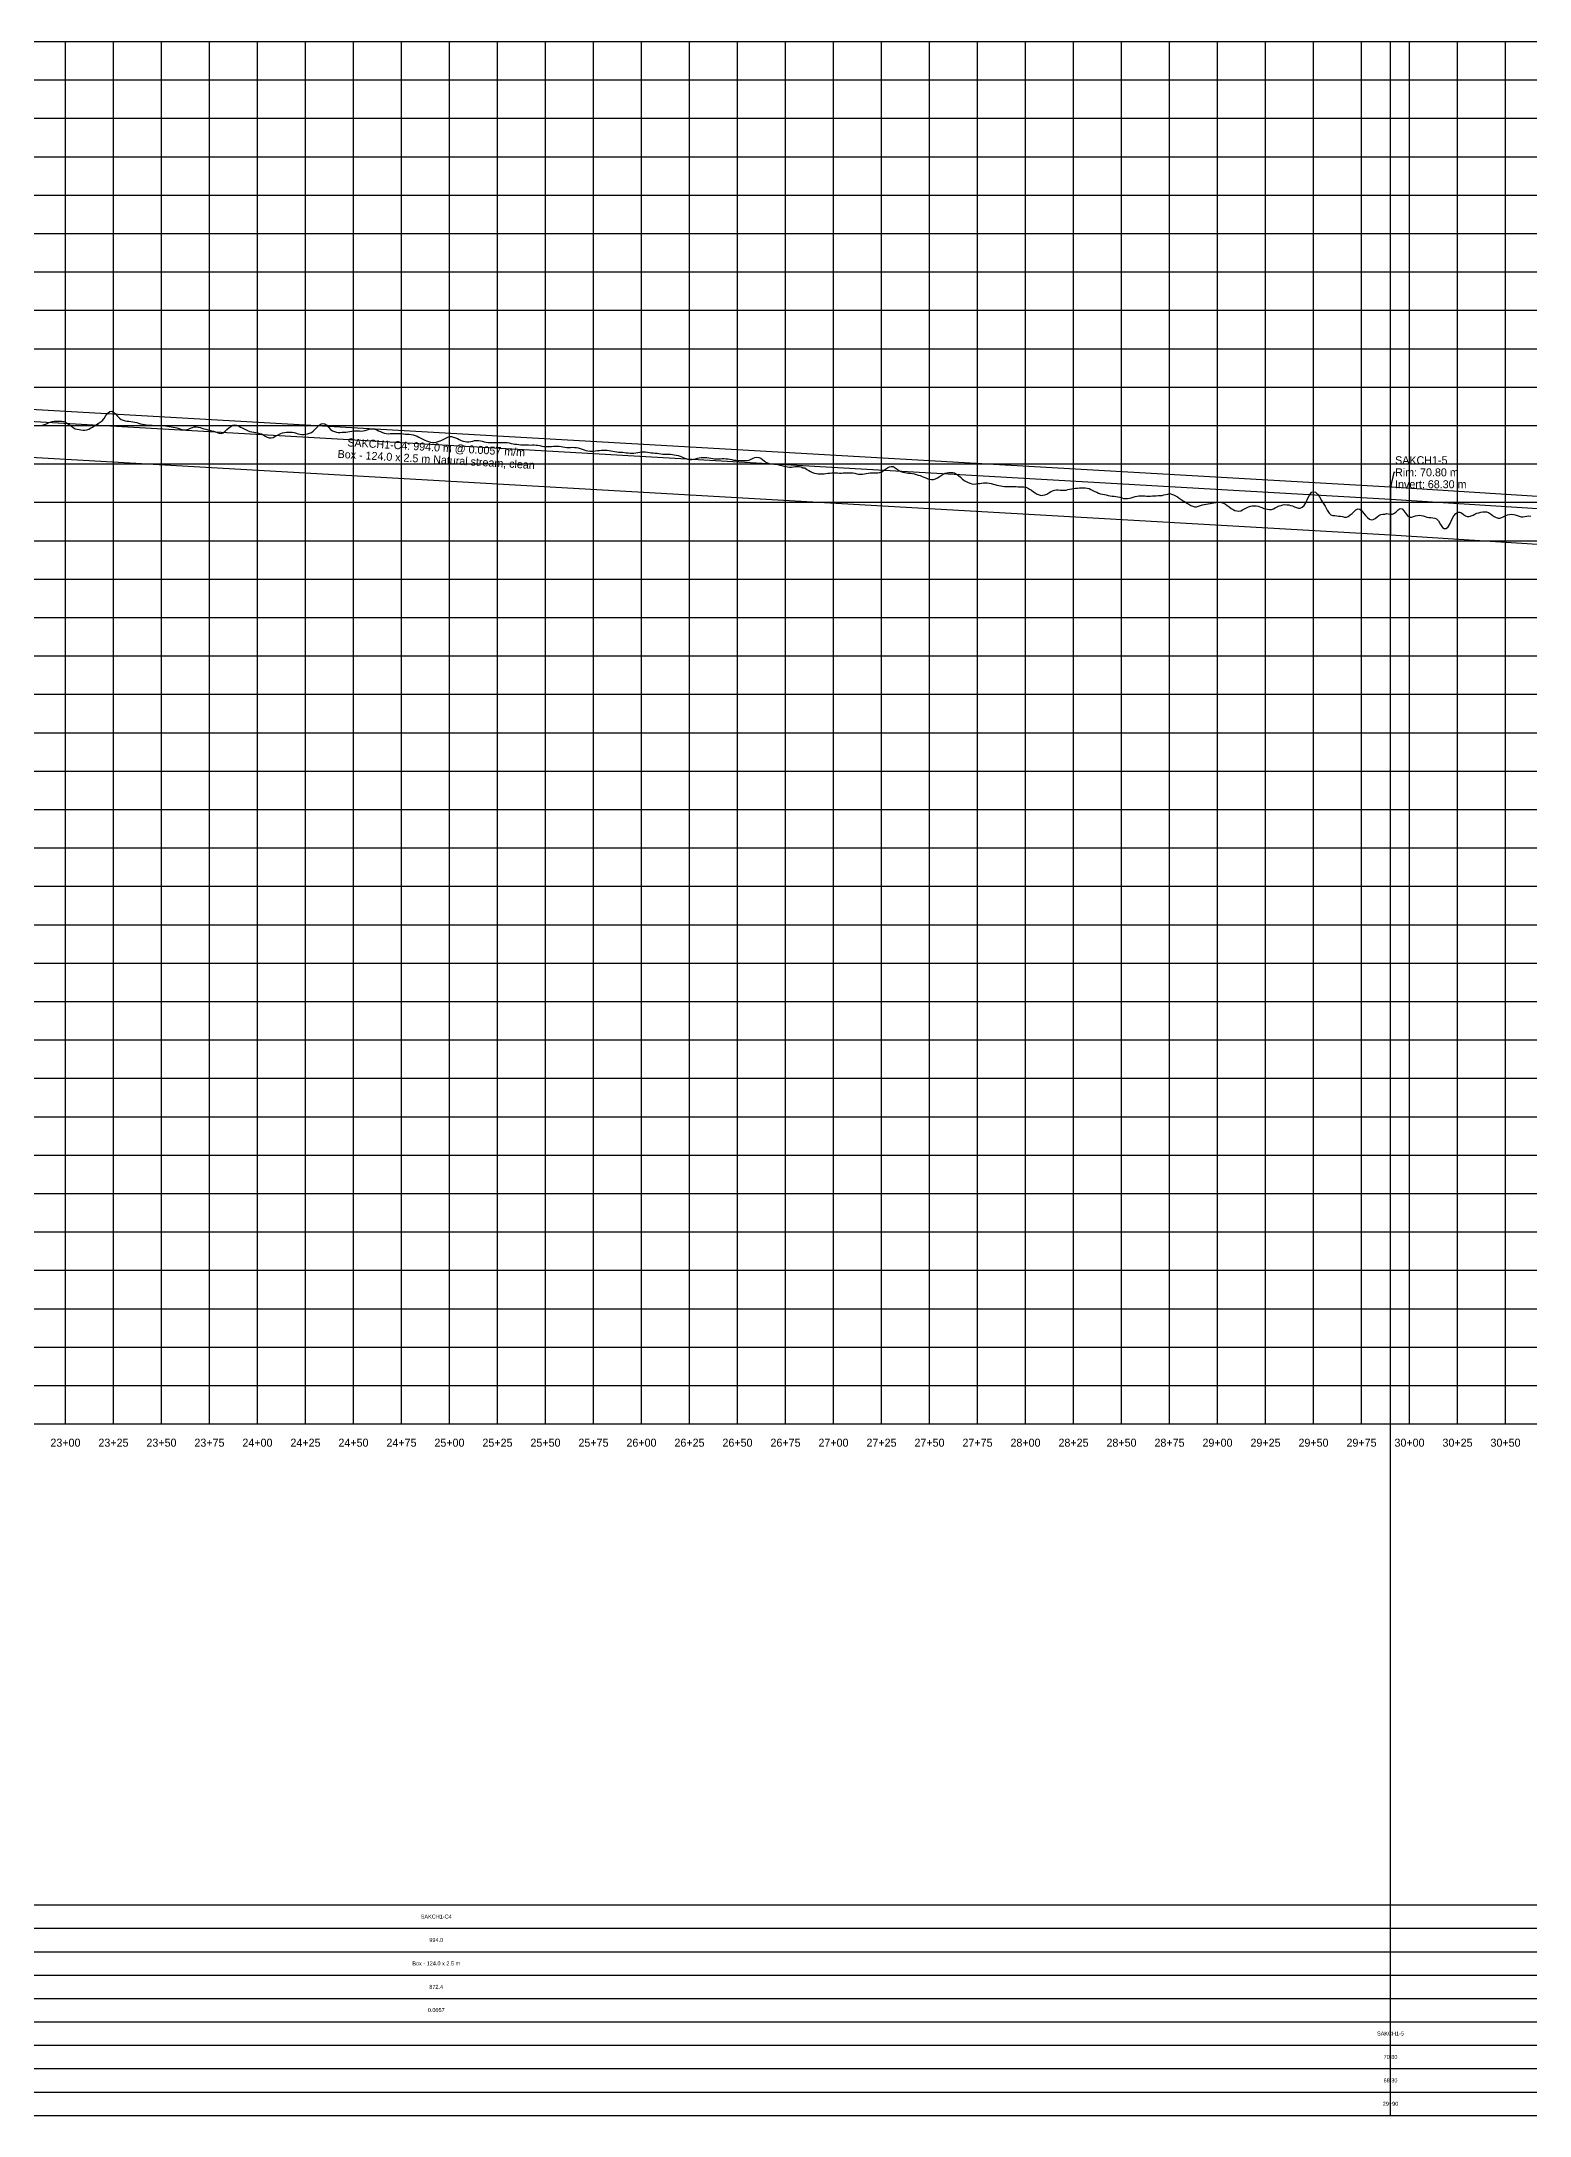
# Model space of a CAD drawing. Extents: x -64 to 12506, y -140 to 942.
# Drawn here: x 2288 to 3062, y -140 to 940 of the extents above; entities that cross this region are included whole.
import ezdxf
from ezdxf.enums import TextEntityAlignment as Align

# ---------------------------------------------------------------- set-up
doc = ezdxf.new("R2010")
doc.units = 0
for name, color, linetype in [('Annotation', 7, 'Continuous'), ('Annotation_Table', 254, 'Continuous'), ('Crown', 7, 'Continuous'), ('Grid', 254, 'Continuous'), ('Grid_Text', 7, 'Continuous'), ('Ground_Elevation', 3, 'Continuous'), ('Hydraulic_Grade', 5, 'Continuous'), ('Invert', 7, 'Continuous'), ('Structure', 7, 'Continuous')]:
    doc.layers.add(name, color=color, linetype=linetype)

msp = doc.modelspace()

# ---------------------------------------------------------------- linework, layer by layer
at = {"layer": 'Annotation', "color": 0}
msp.add_lwpolyline([(2992.5, 715.6), (2991.8, 715.6), (2990.1, 708)], dxfattribs=at)
msp.add_lwpolyline([(2990.1, 708), (2989.9, 709), (2990.6, 708.8)], close=True, dxfattribs=at)
at = {"layer": 'Annotation_Table', "color": 254}
for points in [[(2990.1, -140.2), (2990.1, 940)], [(-25, -30.5), (12475, -30.5)], [(-25, -42.7), (12475, -42.7)], [(-25, -54.9), (12475, -54.9)], [(-25, -67.1), (12475, -67.1)], [(-25, -79.2), (12475, -79.2)], [(-25, -91.4), (12475, -91.4)], [(-25, -103.6), (12475, -103.6)], [(-25, -115.8), (12475, -115.8)], [(-25, -128), (12475, -128)], [(-25, -140.2), (12475, -140.2)]]:
    msp.add_lwpolyline(points, dxfattribs=at)
at = {"layer": 'Crown', "color": 0}
for points in [[(1996.1, 764.8), (2990.1, 708)], [(2990.1, 708), (2990.1, 708)], [(2990.1, 708), (4295.1, 625.3)]]:
    msp.add_lwpolyline(points, dxfattribs=at)
at = {"layer": 'Grid', "color": 254}
for points in [[(-25, 940), (12475, 940)], [(2300, 220), (2300, 940)], [(2325, 220), (2325, 940)], [(2350, 220), (2350, 940)], [(2375, 220), (2375, 940)], [(2400, 220), (2400, 940)], [(2425, 220), (2425, 940)], [(2450, 220), (2450, 940)], [(2475, 220), (2475, 940)], [(2500, 220), (2500, 940)], [(2525, 220), (2525, 940)], [(2550, 220), (2550, 940)], [(2575, 220), (2575, 940)], [(2600, 220), (2600, 940)], [(2625, 220), (2625, 940)], [(2650, 220), (2650, 940)], [(2675, 220), (2675, 940)], [(2700, 220), (2700, 940)], [(2725, 220), (2725, 940)], [(2750, 220), (2750, 940)], [(2775, 220), (2775, 940)], [(2800, 220), (2800, 940)], [(2825, 220), (2825, 940)], [(2850, 220), (2850, 940)], [(2875, 220), (2875, 940)], [(2900, 220), (2900, 940)], [(2925, 220), (2925, 940)], [(2950, 220), (2950, 940)], [(2975, 220), (2975, 940)], [(3000, 220), (3000, 940)], [(3025, 220), (3025, 940)], [(3050, 220), (3050, 940)], [(-25, 920), (12475, 920)], [(-25, 900), (12475, 900)], [(-25, 880), (12475, 880)], [(-25, 860), (12475, 860)], [(-25, 840), (12475, 840)], [(-25, 820), (12475, 820)], [(-25, 800), (12475, 800)], [(-25, 780), (12475, 780)], [(-25, 760), (12475, 760)], [(-25, 740), (12475, 740)], [(-25, 720), (12475, 720)], [(-25, 700), (12475, 700)], [(-25, 680), (12475, 680)], [(-25, 660), (12475, 660)], [(-25, 640), (12475, 640)], [(-25, 620), (12475, 620)], [(-25, 600), (12475, 600)], [(-25, 580), (12475, 580)], [(-25, 560), (12475, 560)], [(-25, 540), (12475, 540)], [(-25, 520), (12475, 520)], [(-25, 500), (12475, 500)], [(-25, 480), (12475, 480)], [(-25, 460), (12475, 460)], [(-25, 440), (12475, 440)], [(-25, 420), (12475, 420)], [(-25, 400), (12475, 400)], [(-25, 380), (12475, 380)], [(-25, 360), (12475, 360)], [(-25, 340), (12475, 340)], [(-25, 320), (12475, 320)], [(-25, 300), (12475, 300)], [(-25, 280), (12475, 280)], [(-25, 260), (12475, 260)], [(-25, 240), (12475, 240)], [(-25, 220), (12475, 220)]]:
    msp.add_lwpolyline(points, dxfattribs=at)
at = {"layer": 'Ground_Elevation', "color": 3}
msp.add_lwpolyline([(2287.1, 740), (2288.1, 740.2), (2289.1, 740.5), (2290.1, 740.9), (2291.1, 741.4), (2292.1, 741.8), (2293.1, 742.1), (2294.1, 742.2), (2295.1, 742.2), (2296.1, 742.2), (2297.1, 742.3), (2298.1, 742.2), (2299.1, 742), (2300.1, 741.7), (2301.1, 741.1), (2302.1, 740.4), (2303.1, 739.6), (2304.1, 738.9), (2305.1, 738.3), (2306.1, 738.1), (2307.1, 737.9), (2308.1, 737.8), (2309.1, 737.6), (2310.1, 737.6), (2311.1, 737.7), (2312.1, 738.1), (2313.1, 738.6), (2314.1, 739.2), (2315.1, 739.9), (2316.1, 740.5), (2317.1, 741), (2318.1, 741.7), (2319.1, 742.5), (2320.1, 743.7), (2321.1, 745.2), (2322.1, 746.4), (2323.1, 747.2), (2324.1, 747.4), (2325.1, 747), (2326.1, 746.1), (2327.1, 744.9), (2328.1, 743.8), (2329.1, 743.1), (2330.1, 742.7), (2331.1, 742.5), (2332.1, 742.3), (2333.1, 742.2), (2334.1, 742.1), (2335.1, 741.9), (2336.1, 741.7), (2337.1, 741.5), (2338.1, 741.2), (2339.1, 740.9), (2340.1, 740.7), (2341.1, 740.5), (2342.1, 740.3), (2343.1, 740.2), (2344.1, 740.1), (2345.1, 740.1), (2346.1, 740), (2347.1, 740), (2348.1, 740), (2349.1, 740), (2350.1, 740), (2351.1, 740), (2352.1, 739.8), (2353.1, 739.6), (2354.1, 739.5), (2355.1, 739.3), (2356.1, 739.2), (2357.1, 739), (2358.1, 738.7), (2359.1, 738.4), (2360.1, 738.1), (2361.1, 737.8), (2362.1, 737.8), (2363.1, 737.8), (2364.1, 738.1), (2365.1, 738.6), (2366.1, 739), (2367.1, 739.3), (2368.1, 739.3), (2369.1, 739.2), (2370.1, 739), (2371.1, 738.6), (2372.1, 738.3), (2373.1, 738), (2374.1, 737.7), (2375.1, 737.5), (2376.1, 737.3), (2377.1, 737.1), (2378.1, 736.7), (2379.1, 736.3), (2380.1, 736), (2381.1, 735.9), (2382.1, 736.2), (2383.1, 737), (2384.1, 737.9), (2385.1, 738.8), (2386.1, 739.5), (2387.1, 740.1), (2388.1, 740.3), (2389.1, 740.2), (2390.1, 739.8), (2391.1, 739.2), (2392.1, 738.8), (2393.1, 738.3), (2394.1, 737.8), (2395.1, 737.3), (2396.1, 736.9), (2397.1, 736.7), (2398.1, 736.5), (2399.1, 736.4), (2400.1, 736.2), (2401.1, 735.9), (2402.1, 735.6), (2403.1, 735.1), (2404.1, 734.5), (2405.1, 734), (2406.1, 733.6), (2407.1, 733.6), (2408.1, 733.8), (2409.1, 734.3), (2410.1, 734.8), (2411.1, 735.3), (2412.1, 735.8), (2413.1, 736.1), (2414.1, 736.4), (2415.1, 736.5), (2416.1, 736.6), (2417.1, 736.6), (2418.1, 736.5), (2419.1, 736.3), (2420.1, 736), (2421.1, 735.7), (2422.1, 735.4), (2423.1, 735.3), (2424.1, 735.3), (2425.1, 735.4), (2426.1, 735.7), (2427.1, 736), (2428.1, 736.4), (2429.1, 737), (2430.1, 738), (2431.1, 739.2), (2432.1, 740.2), (2433.1, 740.8), (2434.1, 741.1), (2435.1, 740.8), (2436.1, 740.1), (2437.1, 739), (2438.1, 737.9), (2439.1, 737.2), (2440.1, 736.8), (2441.1, 736.5), (2442.1, 736.4), (2443.1, 736.4), (2444.1, 736.5), (2445.1, 736.5), (2446.1, 736.6), (2447.1, 736.7), (2448.1, 736.9), (2449.1, 737.1), (2450.1, 737.3), (2451.1, 737.3), (2452.1, 737.3), (2453.1, 737.2), (2454.1, 737.1), (2455.1, 737.2), (2456.1, 737.4), (2457.1, 737.7), (2458.1, 738), (2459.1, 738.2), (2460.1, 738.2), (2461.1, 738.1), (2462.1, 737.8), (2463.1, 737.3), (2464.1, 736.8), (2465.1, 736.3), (2466.1, 736), (2467.1, 735.8), (2468.1, 735.7), (2469.1, 735.8), (2470.1, 735.9), (2471.1, 735.9), (2472.1, 735.9), (2473.1, 735.9), (2474.1, 735.8), (2475.1, 735.8), (2476.1, 735.6), (2477.1, 735.5), (2478.1, 735.5), (2479.1, 735.4), (2480.1, 735.3), (2481.1, 735.1), (2482.1, 734.8), (2483.1, 734.4), (2484.1, 734), (2485.1, 733.4), (2486.1, 732.9), (2487.1, 732.4), (2488.1, 732), (2489.1, 731.6), (2490.1, 731.3), (2491.1, 731.1), (2492.1, 731.2), (2493.1, 731.4), (2494.1, 731.7), (2495.1, 732), (2496.1, 732.4), (2497.1, 732.8), (2498.1, 733.4), (2499.1, 733.9), (2500.1, 734.2), (2501.1, 734.2), (2502.1, 733.9), (2503.1, 733.6), (2504.1, 733.2), (2505.1, 732.7), (2506.1, 732.2), (2507.1, 731.8), (2508.1, 731.6), (2509.1, 731.5), (2510.1, 731.5), (2511.1, 731.7), (2512.1, 731.9), (2513.1, 732.1), (2514.1, 732.2), (2515.1, 732.2), (2516.1, 732), (2517.1, 731.8), (2518.1, 731.5), (2519.1, 731.3), (2520.1, 731.1), (2521.1, 731.1), (2522.1, 731.1), (2523.1, 731.1), (2524.1, 731.1), (2525.1, 731.1), (2526.1, 731.1), (2527.1, 731.1), (2528.1, 731.1), (2529.1, 731.1), (2530.1, 731.1), (2531.1, 730.9), (2532.1, 730.7), (2533.1, 730.5), (2534.1, 730.3), (2535.1, 730.2), (2536.1, 730.1), (2537.1, 730), (2538.1, 730), (2539.1, 730), (2540.1, 729.9), (2541.1, 729.9), (2542.1, 729.8), (2543.1, 729.9), (2544.1, 729.9), (2545.1, 729.8), (2546.1, 729.7), (2547.1, 729.5), (2548.1, 729.3), (2549.1, 729.1), (2550.1, 729), (2551.1, 729), (2552.1, 729), (2553.1, 729.1), (2554.1, 729.2), (2555.1, 729.2), (2556.1, 729.2), (2557.1, 729.2), (2558.1, 729), (2559.1, 728.9), (2560.1, 728.7), (2561.1, 728.6), (2562.1, 728.6), (2563.1, 728.6), (2564.1, 728.7), (2565.1, 728.6), (2566.1, 728.6), (2567.1, 728.4), (2568.1, 728.1), (2569.1, 727.7), (2570.1, 727.3), (2571.1, 727), (2572.1, 726.8), (2573.1, 726.7), (2574.1, 726.6), (2575.1, 726.7), (2576.1, 726.8), (2577.1, 726.9), (2578.1, 727), (2579.1, 727.1), (2580.1, 727.1), (2581.1, 727.1), (2582.1, 727.1), (2583.1, 727), (2584.1, 726.8), (2585.1, 726.6), (2586.1, 726.4), (2587.1, 726.2), (2588.1, 726.1), (2589.1, 726.1), (2590.1, 726.1), (2591.1, 725.9), (2592.1, 725.8), (2593.1, 725.7), (2594.1, 725.6), (2595.1, 725.5), (2596.1, 725.5), (2597.1, 725.7), (2598.1, 725.9), (2599.1, 726.1), (2600.1, 726.2), (2601.1, 726.2), (2602.1, 726.2), (2603.1, 726.1), (2604.1, 725.9), (2605.1, 725.8), (2606.1, 725.7), (2607.1, 725.6), (2608.1, 725.5), (2609.1, 725.4), (2610.1, 725.3), (2611.1, 725.1), (2612.1, 725), (2613.1, 725), (2614.1, 725), (2615.1, 725), (2616.1, 724.9), (2617.1, 724.8), (2618.1, 724.6), (2619.1, 724.3), (2620.1, 724), (2621.1, 723.6), (2622.1, 723.2), (2623.1, 722.8), (2624.1, 722.5), (2625.1, 722.3), (2626.1, 722.3), (2627.1, 722.4), (2628.1, 722.7), (2629.1, 723), (2630.1, 723.2), (2631.1, 723.4), (2632.1, 723.4), (2633.1, 723.4), (2634.1, 723.3), (2635.1, 723.1), (2636.1, 723), (2637.1, 722.8), (2638.1, 722.7), (2639.1, 722.6), (2640.1, 722.6), (2641.1, 722.7), (2642.1, 722.8), (2643.1, 722.8), (2644.1, 722.7), (2645.1, 722.6), (2646.1, 722.4), (2647.1, 722.2), (2648.1, 722), (2649.1, 721.9), (2650.1, 721.8), (2651.1, 721.7), (2652.1, 721.7), (2653.1, 721.8), (2654.1, 721.8), (2655.1, 721.8), (2656.1, 722), (2657.1, 722.5), (2658.1, 723), (2659.1, 723.4), (2660.1, 723.5), (2661.1, 723.4), (2662.1, 723), (2663.1, 722.3), (2664.1, 721.5), (2665.1, 720.8), (2666.1, 720.3), (2667.1, 720.1), (2668.1, 720), (2669.1, 719.9), (2670.1, 719.8), (2671.1, 719.6), (2672.1, 719.4), (2673.1, 719.1), (2674.1, 718.8), (2675.1, 718.6), (2676.1, 718.4), (2677.1, 718.3), (2678.1, 718.3), (2679.1, 718.5), (2680.1, 718.6), (2681.1, 718.6), (2682.1, 718.6), (2683.1, 718.4), (2684.1, 718), (2685.1, 718), (2686.1, 717), (2687.1, 716.5), (2688.1, 716), (2689.1, 715.5), (2690.1, 715.2), (2691.1, 715), (2692.1, 714.9), (2693.1, 714.8), (2694.1, 714.9), (2695.1, 714.9), (2696.1, 715), (2697.1, 715.2), (2698.1, 715.2), (2699.1, 715.3), (2700.1, 715.3), (2701.1, 715.3), (2702.1, 715.3), (2703.1, 715.2), (2704.1, 715.2), (2705.1, 715.3), (2706.1, 715.3), (2707.1, 715.4), (2708.1, 715.4), (2709.1, 715.3), (2710.1, 715.3), (2711.1, 715.1), (2712.1, 714.9), (2713.1, 714.7), (2714.1, 714.6), (2715.1, 714.7), (2716.1, 714.8), (2717.1, 715), (2718.1, 715.2), (2719.1, 715.3), (2720.1, 715.4), (2721.1, 715.4), (2722.1, 715.3), (2723.1, 715.3), (2724.1, 715.5), (2725.1, 715.9), (2726.1, 716.6), (2727.1, 717.3), (2728.1, 718), (2729.1, 718.5), (2730.1, 718.7), (2731.1, 718.6), (2732.1, 718), (2733.1, 717.3), (2734.1, 716.6), (2735.1, 716.1), (2736.1, 715.7), (2737.1, 715.5), (2738.1, 715.3), (2739.1, 715.2), (2740.1, 715.2), (2741.1, 715), (2742.1, 714.8), (2743.1, 714.5), (2744.1, 714.2), (2745.1, 713.9), (2746.1, 713.5), (2747.1, 713.1), (2748.1, 712.7), (2749.1, 712.3), (2750.1, 712), (2751.1, 711.8), (2752.1, 711.9), (2753.1, 712.2), (2754.1, 712.7), (2755.1, 713.3), (2756.1, 714), (2757.1, 714.7), (2758.1, 715.1), (2759.1, 715.3), (2760.1, 715.5), (2761.1, 715.6), (2762.1, 715.6), (2763.1, 715.3), (2764.1, 714.7), (2765.1, 713.9), (2766.1, 713), (2767.1, 712.2), (2768.1, 711.4), (2769.1, 710.8), (2770.1, 710.3), (2771.1, 709.9), (2772.1, 709.6), (2773.1, 709.5), (2774.1, 709.6), (2775.1, 709.7), (2776.1, 709.8), (2777.1, 710), (2778.1, 710.2), (2779.1, 710.2), (2780.1, 710.1), (2781.1, 709.9), (2782.1, 709.7), (2783.1, 709.4), (2784.1, 709.2), (2785.1, 709), (2786.1, 708.8), (2787.1, 708.6), (2788.1, 708.4), (2789.1, 708.3), (2790.1, 708.3), (2791.1, 708.3), (2792.1, 708.3), (2793.1, 708.3), (2794.1, 708.3), (2795.1, 708.2), (2796.1, 708.1), (2797.1, 708.1), (2798.1, 708.1), (2799.1, 708), (2800.1, 707.8), (2801.1, 707.5), (2802.1, 706.9), (2803.1, 706.3), (2804.1, 705.5), (2805.1, 704.9), (2806.1, 704.3), (2807.1, 703.8), (2808.1, 703.6), (2809.1, 703.7), (2810.1, 703.9), (2811.1, 704.3), (2812.1, 704.9), (2813.1, 705.5), (2814.1, 706), (2815.1, 706.4), (2816.1, 706.5), (2817.1, 706.5), (2818.1, 706.3), (2819.1, 706.3), (2820.1, 706.3), (2821.1, 706.4), (2822.1, 706.6), (2823.1, 706.8), (2824.1, 707), (2825.1, 707.2), (2826.1, 707.3), (2827.1, 707.4), (2828.1, 707.5), (2829.1, 707.5), (2830.1, 707.5), (2831.1, 707.5), (2832.1, 707.4), (2833.1, 707.1), (2834.1, 706.7), (2835.1, 706.2), (2836.1, 705.7), (2837.1, 705.2), (2838.1, 704.8), (2839.1, 704.4), (2840.1, 704.2), (2841.1, 704), (2842.1, 703.8), (2843.1, 703.6), (2844.1, 703.4), (2845.1, 703.2), (2846.1, 703.2), (2847.1, 703.1), (2848.1, 702.9), (2849.1, 702.6), (2850.1, 702.3), (2851.1, 702), (2852.1, 701.9), (2853.1, 701.9), (2854.1, 702.1), (2855.1, 702.4), (2856.1, 702.7), (2857.1, 703), (2858.1, 703.2), (2859.1, 703.4), (2860.1, 703.4), (2861.1, 703.4), (2862.1, 703.3), (2863.1, 703.2), (2864.1, 703.2), (2865.1, 703.2), (2866.1, 703.3), (2867.1, 703.3), (2868.1, 703.4), (2869.1, 703.5), (2870.1, 703.5), (2871.1, 703.6), (2872.1, 703.8), (2873.1, 704.1), (2874.1, 704.3), (2875.1, 704.5), (2876.1, 704.3), (2877.1, 703.9), (2878.1, 703.4), (2879.1, 702.8), (2880.1, 702.1), (2881.1, 701.4), (2882.1, 700.8), (2883.1, 700.2), (2884.1, 699.6), (2885.1, 699), (2886.1, 698.4), (2887.1, 697.9), (2888.1, 697.7), (2889.1, 697.7), (2890.1, 698), (2891.1, 698.3), (2892.1, 698.6), (2893.1, 698.8), (2894.1, 699.1), (2895.1, 699.2), (2896.1, 699.4), (2897.1, 699.5), (2898.1, 699.7), (2899.1, 699.9), (2900.1, 700), (2901.1, 700), (2902.1, 699.9), (2903.1, 699.6), (2904.1, 699.1), (2905.1, 698.4), (2906.1, 697.6), (2907.1, 696.8), (2908.1, 696.2), (2909.1, 695.7), (2910.1, 695.5), (2911.1, 695.4), (2912.1, 695.6), (2913.1, 696), (2914.1, 696.6), (2915.1, 697.1), (2916.1, 697.6), (2917.1, 697.9), (2918.1, 698.1), (2919.1, 698.2), (2920.1, 698.1), (2921.1, 697.9), (2922.1, 697.6), (2923.1, 697.2), (2924.1, 696.8), (2925.1, 696.6), (2926.1, 696.4), (2927.1, 696.3), (2928.1, 696.3), (2929.1, 696.6), (2930.1, 697.1), (2931.1, 697.7), (2932.1, 698.2), (2933.1, 698.4), (2934.1, 698.6), (2935.1, 698.8), (2936.1, 698.7), (2937.1, 698.6), (2938.1, 698.4), (2939.1, 698.1), (2940.1, 697.7), (2941.1, 697.2), (2942.1, 696.9), (2943.1, 696.9), (2944.1, 697.4), (2945.1, 698.4), (2946.1, 700.1), (2947.1, 702.1), (2948.1, 704.1), (2949.1, 705.2), (2950.1, 705.5), (2951.1, 705.3), (2952.1, 704.3), (2953.1, 702.8), (2954.1, 701), (2955.1, 699.5), (2956.1, 697.9), (2957.1, 695.9), (2958.1, 694.3), (2959.1, 693.5), (2960.1, 693.2), (2961.1, 693.1), (2962.1, 692.9), (2963.1, 692.8), (2964.1, 692.7), (2965.1, 692.6), (2966.1, 692.3), (2967.1, 692.2), (2968.1, 692.6), (2969.1, 693.4), (2970.1, 694.2), (2971.1, 695.2), (2972.1, 696.1), (2973.1, 696.6), (2974.1, 696.4), (2975.1, 695.6), (2976.1, 694.3), (2977.1, 693.1), (2978.1, 692), (2979.1, 691.2), (2980.1, 690.9), (2981.1, 691), (2982.1, 691.6), (2983.1, 692.4), (2984.1, 693.2), (2985.1, 693.6), (2986.1, 693.9), (2987.1, 693.9), (2988.1, 694.1), (2989.1, 694), (2990.1, 693.9), (2991.1, 693.9), (2992.1, 694.3), (2993.1, 695), (2994.1, 696), (2995.1, 696.7), (2996.1, 696.6), (2997.1, 695.6), (2998.1, 694.2), (2999.1, 692.8), (3000.1, 692.2), (3001.1, 692.2), (3002.1, 692.6), (3003.1, 693), (3004.1, 693.2), (3005.1, 693.3), (3006.1, 693.2), (3007.1, 692.9), (3008.1, 692.6), (3009.1, 692.3), (3010.1, 692.1), (3011.1, 692), (3012.1, 691.9), (3013.1, 691.8), (3014.1, 691.3), (3015.1, 690.3), (3016.1, 688.5), (3017.1, 686.9), (3018.1, 686.3), (3019.1, 686.4), (3020.1, 687.3), (3021.1, 689), (3022.1, 691.1), (3023.1, 693), (3024.1, 694.2), (3025.1, 694.8), (3026.1, 694.8), (3027.1, 694.5), (3028.1, 693.7), (3029.1, 693), (3030.1, 692.6), (3031.1, 692.6), (3032.1, 692.9), (3033.1, 693.3), (3034.1, 693.9), (3035.1, 694.3), (3036.1, 694.5), (3037.1, 694.8), (3038.1, 695), (3039.1, 695.1), (3040.1, 695), (3041.1, 694.6), (3042.1, 694), (3043.1, 693.3), (3044.1, 692.6), (3045.1, 692.1), (3046.1, 691.8), (3047.1, 691.8), (3048.1, 692.1), (3049.1, 692.6), (3050.1, 693.1), (3051.1, 693.5), (3052.1, 693.7), (3053.1, 693.8), (3054.1, 693.7), (3055.1, 693.5), (3056.1, 693.1), (3057.1, 692.7), (3058.1, 692.5), (3059.1, 692.5), (3060.1, 692.6), (3061.1, 692.8), (3062.1, 692.9), (3063.1, 692.8)], dxfattribs=at)
at = {"layer": 'Hydraulic_Grade', "color": 5}
for points in [[(1996.1, 758.6), (2990.1, 701.7)], [(2990.1, 701.7), (2990.1, 701.7)], [(2990.1, 701.7), (4295.1, 619)]]:
    msp.add_lwpolyline(points, dxfattribs=at)
at = {"layer": 'Invert', "color": 0}
for points in [[(1996.1, 739.8), (2990.1, 683)], [(2990.1, 683), (2990.1, 683)], [(2990.1, 683), (4295.1, 600.3)]]:
    msp.add_lwpolyline(points, dxfattribs=at)
at = {"layer": 'Structure', "color": 0}
msp.add_lwpolyline([(2990.1, 708), (2990.1, 683)], dxfattribs=at)
msp.add_lwpolyline([(2990.1, 708), (2990.1, 683)], dxfattribs=at)

# ---------------------------------------------------------------- texts
at = {"layer": 'Annotation', "color": 0}
for s, p in [('Box - 124.0 x 2.5 m Natural stream, clean', (2493.1, 722.3)), ('SAKCH1-C4: 994.0 m @ 0.0057 m/m', (2493.1, 728.6))]:
    msp.add_text(s, height=4.167, rotation=356.7272, dxfattribs=at).set_placement(p, align=Align.MIDDLE_CENTER)
for s, height, p in [('SAKCH1-5', 4.17, (2992.5, 721.9)), ('Rim: 70.80 m', 4.167, (2992.5, 715.6)), ('Invert: 68.30 m', 4.167, (2992.5, 709.4))]:
    msp.add_text(s, height=height, dxfattribs=at).set_placement(p, align=Align.MIDDLE_LEFT)
at = {"layer": 'Annotation_Table', "color": 0}
for s, height, p in [('SAKCH1-C4', 2.08, (2493.1, -36.6)), ('994.0', 2.08, (2493.1, -48.8)), ('Box - 124.0 x 2.5 m', 2.083, (2493.1, -61)), ('872.4', 2.08, (2493.1, -73.2)), ('0.0057', 2.08, (2493.1, -85.3)), ('SAKCH1-5', 2.08, (2990.1, -97.5)), ('70.80', 2.08, (2990.1, -109.7)), ('68.30', 2.08, (2990.1, -121.9)), ('29+90', 2.08, (2990.1, -134.1))]:
    msp.add_text(s, height=height, dxfattribs=at).set_placement(p, align=Align.MIDDLE_CENTER)
at = {"layer": 'Grid_Text', "color": 0}
for s, p in [('23+00', (2300, 212.3)), ('23+25', (2325, 212.3)), ('23+50', (2350, 212.3)), ('23+75', (2375, 212.3)), ('24+00', (2400, 212.3)), ('24+25', (2425, 212.3)), ('24+50', (2450, 212.3)), ('24+75', (2475, 212.3)), ('25+00', (2500, 212.3)), ('25+25', (2525, 212.3)), ('25+50', (2550, 212.3)), ('25+75', (2575, 212.3)), ('26+00', (2600, 212.3)), ('26+25', (2625, 212.3)), ('26+50', (2650, 212.3)), ('26+75', (2675, 212.3)), ('27+00', (2700, 212.3)), ('27+25', (2725, 212.3)), ('27+50', (2750, 212.3)), ('27+75', (2775, 212.3)), ('28+00', (2800, 212.3)), ('28+25', (2825, 212.3)), ('28+50', (2850, 212.3)), ('28+75', (2875, 212.3)), ('29+00', (2900, 212.3)), ('29+25', (2925, 212.3)), ('29+50', (2950, 212.3)), ('29+75', (2975, 212.3)), ('30+00', (3000, 212.3)), ('30+25', (3025, 212.3)), ('30+50', (3050, 212.3))]:
    msp.add_text(s, height=4.17, dxfattribs=at).set_placement(p, align=Align.TOP_CENTER)

doc.saveas('drawing.dxf')
